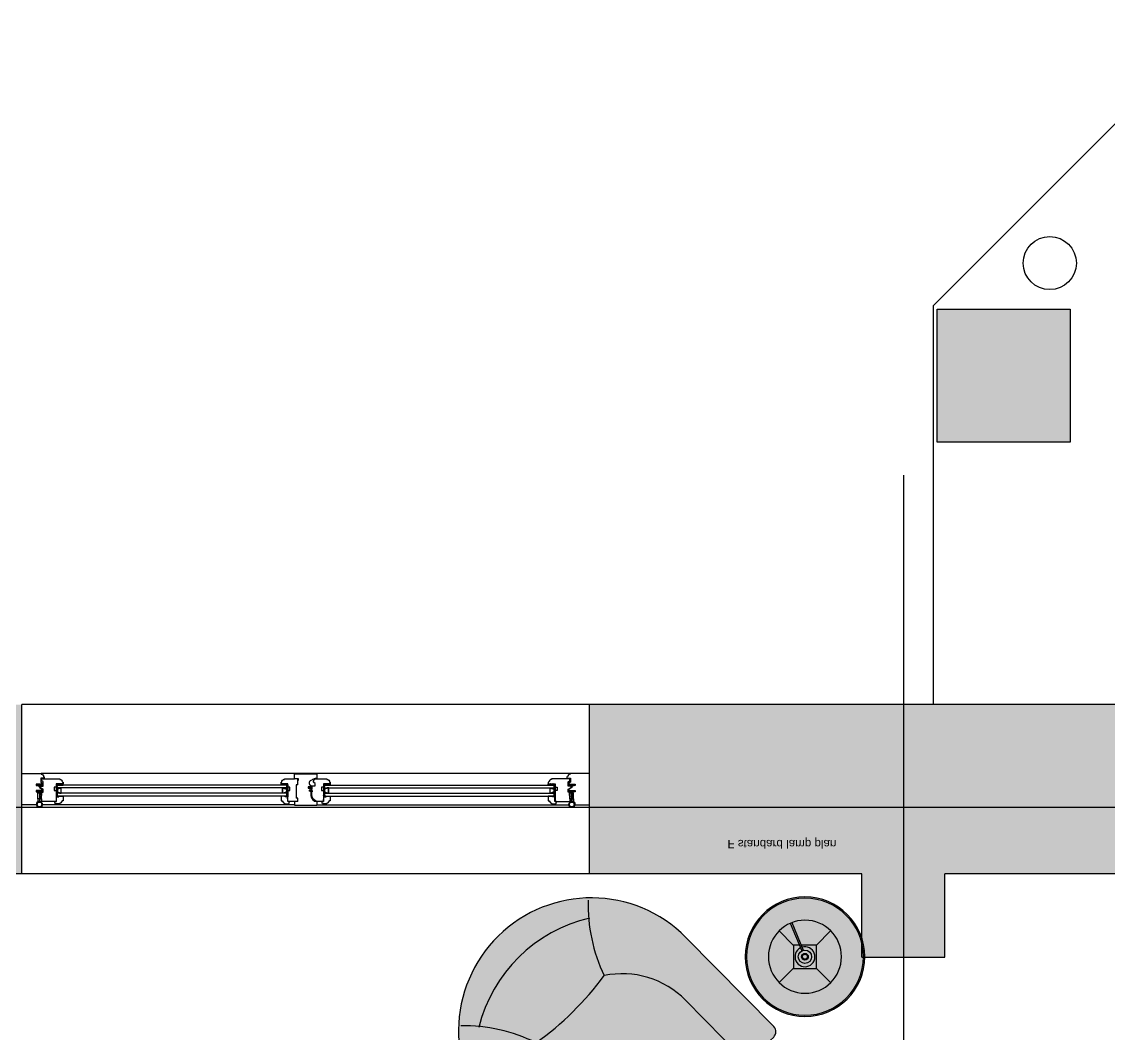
# Model space of a CAD drawing. Header units: millimetres. Extents: x 11159 to 50121, y 18346 to 37577.
# Drawn here: x 35340 to 38615, y 34274 to 37321 of the extents above; entities that cross this region are included whole.
import ezdxf

# ---------------------------------------------------------------- set-up
doc = ezdxf.new("R2010")
doc.units = ezdxf.units.MM
for name, color, linetype in [('axis', 40, 'Continuous'), ('df', 7, 'Continuous'), ('furnhatch', 254, 'Continuous'), ('furniture', 34, 'Continuous'), ('HATCH', 8, 'Continuous'), ('wall', 5, 'Continuous')]:
    doc.layers.add(name, color=color, linetype=linetype)
doc.styles.get("Standard").update_dxf_attribs({"font": 'arial.ttf'})

# ---------------------------------------------------------------- blocks, each defined once
blk = doc.blocks.new('Joint-K7335')
at = {"layer": 'df', "color": 7}
for points in [[(3.857613787343325, 10.74975521523811, -0.2065050504398902), (4.481634855305856, 11.84625830408061, -0.2775279876564625), (4.645920241624481, 11.72173532939985), (4.72865082526755, 11.5150762579774, 0.6262668152323098), (5.446576207514454, 11.4640241167931, 0.1314411963326112), (5.5, 11.66373624057348), (5.500000000000227, 18.0000002497884, 0.5091088478127406), (4.625156665503027, 18.42649766701868, -0.2944239164706152), (1.980461773999195, 18.27308057096889, 0.1734880960759432), (1.346153633578979, 18.5000002497884), (2.273736754432321e-13, 18.5000002497884), (0, 2.124673340303843, 0.4153335345393447), (1.220004402621498, 0.9000002497896276, 0.04811506714616728), (1.453183643585135, 0.922491521838765, 0.1133753069915374), (1.535019506478648, 0.9588508989570528), (3.960030944798064, 2.779075769993028, 0.2359658734761708), (4, 2.859052552040566), (4, 3.27211046577861, 0.2476591870842605), (3.956439401235912, 3.354661019914374, 0.2879370719060571), (3.584472818280346, 3.369172107178201), (1.799673530645578, 2.343195947541517, -0.5767224903972996), (1.5, 2.516589105678122), (1.5, 3.304491396683716, -0.2359658734761165), (1.5799381104041, 3.464444960778565), (3.960030944798064, 5.250953718667461, 0.2359658734761708), (4.000000000000227, 5.330930500714885), (4.000000000000227, 5.743988414453042, 0.2476591870842605), (3.956439401236139, 5.82653896858892, 0.2879370719060571), (3.584472818280574, 5.841050055852634), (1.799673530645805, 4.815073896215836, -0.5767224903972775), (1.5, 4.988467054352554), (1.5, 6.272741854565538, -0.3840936844649655), (2.5954137381691, 7.495433942569434, -0.02181284432319211), (2.70000063187058, 7.500001007017545), (6.524900831914465, 7.499998992982341), (6.517275738355465, 7.587154739745074, 0.3330431822003431), (5.717370932688709, 8.4805454205881, -0.2932451242456058), (5.328938193299336, 8.855743900548532, 0.00852753219958533), (5.219580449828754, 9.285303882386415, 0.2655173449449999), (5.042570407488029, 9.462313924727368, 0.02374837110368696), (4.836576220619236, 9.508130028709957, -0.3561488062391908), (3.857613787331729, 10.7497552153651, -0.3561488062391908)], [(3.158443229643353, 10.79148798021492, 0.3550050331181713), (4.647561187196061, 8.833444553925574, -0.5676237149673666), (4.672926785473919, 8.751416219957264, -0.2470803572822222), (4.410786994363207, 8.654628553447765), (2.162433567760672, 8.950316574952012, -0.3517038519017413), (1.222000000001799, 10.1219074878793), (1.222000000001799, 12.93650756686316, -0.414213562373095), (1.522000000001754, 13.23650756686311), (1.608799735973662, 13.23650756686311, 0.2770734156419701), (1.873552516710333, 13.39541906594218), (3.689025854455849, 16.80215747044463, -0.04111189588580732), (3.773917265054934, 17.00863002275355), (4.058099128208823, 17.67888778832912, -0.5066602499223443), (4.590922329613477, 17.68087004736185, -0.277099509237565), (4.600000000000136, 17.45886117784698), (4.600000000000136, 13.3083133950413, 0.2134217652833861), (4.700000000000045, 13.08470659729142, -0.886227434425651), (4.359143344130871, 12.59622359733112, 0.2505705389931), (3.158867164905814, 10.79802120322302)]]:
    blk.add_lwpolyline(points, format="xyb", dxfattribs=at)
blk.add_lwpolyline([(1.571628931055557, 17.82994244613508, 0.6327143575303208), (1.000000000000227, 17.55905387694247), (1.000000000000227, 14.23283937681845, 0.7809101337451142), (1.564752780736853, 14.09175087589733), (3.15992808831561, 17.08509970083333, -0.1173328942148939), (3.251844347622182, 17.1892203695204, 1.218085275463155), (2.967680312132643, 17.45974165164273, -0.2857760723374891), (2.729700922681332, 17.34499342584741, -0.1455877377072854)], format="xyb", close=True, dxfattribs=at)
blk = doc.blocks.new('armchaer')
h = blk.add_hatch(color=254)
edge = h.paths.add_edge_path()
edge.add_ellipse((-296.1263035950251, -268.9037169185576), major_axis=(-270.2235710185463, -294.922393723302), ratio=0.999999999988288, start_angle=89.99008652182249, end_angle=179.990086521822, ccw=False)
edge.add_line((-1.250669137647492, -539.1783121973567), (-255.7883912124962, -816.8846656661917))
edge.add_ellipse((-272.1703709045687, -801.8694103729104), major_axis=(-15.71348386204226, -15.71348386204226), ratio=0.9999999999882825, start_angle=2.4925167828245094, end_angle=92.49251678276562, ccw=False)
edge.add_ellipse((-120.2704686007346, -623.2300702738867), major_axis=(-181.5130642803174, -181.5130642803173), ratio=0.9999999999883796, start_angle=338.98577750442445, end_angle=364.44039008106915, ccw=False)
edge.add_ellipse((395.9691245281283, 459.8772005311039), major_axis=(-993.4064497580682, -993.4064497580682), ratio=0.9999999999883331, start_angle=2.492516782837015, end_angle=12.696847287550781, ccw=False)
edge.add_line((-553.2953151249094, -575.7915556125663), (-566.400898877022, -563.7793513793549))
edge.add_line((-566.400898877022, -563.7793513793513), (-579.5064826291782, -551.7671471461217))
edge.add_ellipse((369.7579570207745, 483.9016090002115), major_axis=(-993.4064497579917, -993.4064497579917), ratio=0.9999999999883399, start_angle=352.2881862781159, end_angle=362.4925167828335, ccw=False)
edge.add_ellipse((-664.3934771107452, -124.502441666722), major_axis=(-181.5130642803177, -181.5130642803177), ratio=0.9999999999883168, start_angle=0.5446434846014085, end_angle=25.99925606122912, ccw=False)
edge.add_ellipse((-829.1576804350916, -291.3507304017949), major_axis=(-15.71348386204155, -15.71348386204155), ratio=0.9999999999883177, start_angle=272.4925167827872, end_angle=362.49251678284435, ccw=False)
edge.add_line((-845.5396601271932, -276.335475108528), (-591.0019380523736, 1.370878360270581))
edge.add_ellipse((-296.1263035950105, -268.9037169185613), major_axis=(-270.2524260228694, -294.8959526379626), ratio=0.9999999999882909, start_angle=179.9956925528132, end_angle=269.9956925528138, ccw=False)
at = {"color": 34}
for p, q in [((-591.001938052359, 1.370878360259667), (-845.5396601271786, -276.335475108528)), ((-582.8015916605946, -187.012531552944), (-747.9693998884613, -367.2143081678732)), ((-579.5064826306916, -551.7671471447393), (-566.400898877022, -563.7793513793513)), ((-354.8018872786779, -727.5804352063096), (-189.6340790507966, -547.3786585913804)), ((-255.7883912124962, -816.8846656661844), (-1.250669137691148, -539.1783121973858)), ((-566.400898877022, -563.7793513793513), (-553.2953151233523, -575.7915556139815))]:
    blk.add_line(p, q, dxfattribs=at)
for centre, major_axis, ratio, start_param, end_param in [((-296.1263035950105, -268.9037169185613), (-270.2524260228694, -294.8959526379626), 0.9999999999882909, 3.141517474454028, 4.712313801248935), ((-793.1544278063666, 91.92787136632978), (-348.8249108645073, -348.8249108645073), 0.9999999999883212, 1.946756624129567, 2.42193245069571), ((-390.5478019447037, -371.9196855616683), (-304.6240642121495, -332.3737738375273), 0.9999999999882843, 2.594611066454934, 3.688507999574148), ((-296.1263035950251, -268.9037169185576), (-270.2235710185463, -294.922393723302), 0.999999999988288, 1.570623303960375, 3.141419630755262), ((-386.2178353556956, -367.195595072164), (-188.5618063444662, -188.5618063444662), 0.9999999999883372, 3.755140864209717, 4.755891604905364), ((385.8845747898158, 475.1854205124109), (-657.1867720202041, -657.186772020204), 0.9999999999883307, 6.171218689696627, 6.482157173705834), ((106.5299314967269, -732.6971490658434), (-348.8249108644964, -348.8249108644964), 0.9999999999883369, 3.94825810552629, 4.423433932094577), ((-829.1576804350916, -291.3507304017949), (-15.71348386204155, -15.71348386204155), 0.9999999999883177, 4.755891604905543, 6.326687931701437), ((-664.3934771107452, -124.502441666722), (-181.5130642803177, -181.5130642803177), 0.9999999999883168, 0.009505822055827536, 0.4537726213375407), ((-386.217835355681, -367.1955950721676), (-188.5618063444629, -188.5618063444628), 0.9999999999883349, 1.614298951315604, 2.615049692012646), ((369.7579570207745, 483.9016090002115), (-993.4064497579917, -993.4064497579917), 0.9999999999883401, 6.148588766432231, 6.326687931701247), ((395.9691245281283, 459.8772005311039), (-993.4064497580681, -993.4064497580681), 0.9999999999883332, 0.04350262452172179, 0.2216017897906733), ((-120.2704686007346, -623.2300702738867), (-181.5130642803174, -181.5130642803173), 0.9999999999883794, 5.916417934885134, 6.36068473416714), ((-272.1703709045687, -801.8694103729104), (-15.71348386204226, -15.71348386204226), 0.9999999999882825, 0.04350262452150284, 1.614298951315372)]:
    blk.add_ellipse(centre, major_axis=major_axis, ratio=ratio, start_param=start_param, end_param=end_param, dxfattribs=at)
blk = doc.blocks.new('F standard lamp plan')
at = {"layer": 'furnhatch', "linetype": 'ByBlock'}
h = blk.add_hatch(color=256, dxfattribs=at)
edge = h.paths.add_edge_path()
edge.add_arc((-3.865352482534945e-12, 0), 18, 0, 360)
at = {"color": 0, "linetype": 'ByBlock', "lineweight": -2}
for p, q in [((-7.816168222333772, 7.776917297385353), (-3.539250924990029, 3.499999999992838)), ((3.460749074875594, 3.500000000000909), (7.59907607120681, 7.638326996432625)), ((-3.499999999945203, -3.500000000000682), (-3.499999999952934, 3.499999999992951)), ((-3.499999999952934, 3.499999999992951), (3.499999999945203, 3.500000000000909)), ((3.499999999945203, 3.500000000000909), (3.499999999952934, -3.499999999992724)), ((-4.448177953097911, -10.06050261654991), (-0.9880781614936041, -1.73887939395388)), ((-3.953691141196941, -10.26490751833899), (-0.5256193474065185, -1.929695390876645)), ((-3.539250924982298, -3.500000000026716), (-7.797775296496866, -7.758524371644626)), ((-1.720345518349859, -3.499999999998749), (-3.499999999945203, -3.500000000000682)), ((3.499999999952934, -3.499999999992724), (-1.179149418211637, -3.499999999998067)), ((3.460749074915839, -3.499999999992724), (7.737666372261174, -7.776917297386944))]:
    blk.add_line(p, q, dxfattribs=at)
for radius in [18, 17.59999999999991, 11]:
    blk.add_circle((-3.865352482534945e-12, 0), radius, dxfattribs=at)
at = {"color": 0, "linetype": 'ByBlock', "lineweight": -2, "extrusion": (0, 0, -1)}
for major_axis, ratio, start_param, end_param in [((-2.121320343543855, 2.121320343543855), 0.9999999999998038, 4.403119985289798, 10.51764655626225), ((1.414213562362186, 1.414213562362186), 0.9999999999999667, 0.7853981633963278, 7.068583470575915), ((-0.7071067811811766, 0.7071067811811766), 0.9999999999997298, 2.356194490191073, 8.639379797370658), ((-0.53033008588585, 0.53033008588585), 0.9999999999998525, 2.35619449019121, 8.639379797370797)]:
    blk.add_ellipse((0, 0), major_axis=major_axis, ratio=ratio, start_param=start_param, end_param=end_param, dxfattribs=at)
at = {"layer": 'Defpoints', "color": 5}
blk.add_text('F standard lamp plan', height=2.5, dxfattribs=at).set_placement((-23.33333333333334, -35.15161252395603))

msp = doc.modelspace()

# ---------------------------------------------------------------- hatches: boundary and pattern name
at = {"ltscale": 10}
h = msp.add_hatch(dxfattribs=at)
h.set_pattern_fill('ANSI35', color=4, scale=0.2, style=0)
h.set_pattern_definition([(135, (36082.31093229201, 32358.06032282859), (0.8980256121069152, 0.8980256121069154), []), (135, (36081.41290629205, 32358.06032282859), (0.8980256121069152, 0.8980256121069154), [1.5875, -0.3175, 0, -0.3175])])
h.paths.add_polyline_path([(36172.90031078282, 35043.02710312651), (36170.90031078282, 35043.02710312651), (36170.90031078282, 35039.02710312651), (36172.90031078282, 35039.02710312651)])
h = msp.add_hatch(dxfattribs=at)
h.set_pattern_fill('BRASS', color=4, scale=0.3, angle=-45.00000000000003, style=0)
h.set_pattern_definition([(315.0000000000001, (32781.36506830393, 34222.4435091035), (1.347038418160372, 1.347038418160373), []), (315.0000000000001, (32782.03858751296, 34223.11702831258), (1.347038418160372, 1.347038418160373), [0.9524999999999998, -0.4762499999999999])])
h.paths.add_polyline_path([(35448.40031078276, 35028.02710312669), (35448.40031078276, 35024.02710312669), (35460.40031078276, 35024.02710312669), (35460.40031078276, 35028.02710312669)])
h = msp.add_hatch(dxfattribs=at)
h.set_pattern_fill('ANGLE', color=4, scale=0.15, angle=-45.00000000000003, style=0)
h.set_pattern_definition([(315.0000000000001, (32781.36506830393, 34222.4435091035), (0.7408711299882047, 0.7408711299882054), [0.7619999999999999, -0.2857499999999999]), (45.00000000000006, (32781.36506830393, 34222.4435091035), (-0.7408711299882055, 0.7408711299882046), [0.7619999999999999, -0.2857499999999999])])
h.paths.add_polyline_path([(35460.40031078276, 35028.02710312669), (35460.40031078276, 35024.02710312669), (35464.40031078276, 35024.02710312669), (35464.40031078276, 35028.02710312669)])
h = msp.add_hatch(dxfattribs=at)
h.set_pattern_fill('ANGLE', color=4, scale=0.15, angle=-45.00000000000003, style=0)
h.set_pattern_definition([(224.9999999999999, (38803.9355532617, 34222.44350910326), (-0.7408711299882054, 0.7408711299882047), [0.7619999999999999, -0.2857499999999999]), (135, (38803.9355532617, 34222.44350910326), (0.7408711299882048, 0.7408711299882053), [0.7619999999999999, -0.2857499999999999])])
h.paths.add_polyline_path([(36124.90031078282, 35028.02710312646), (36124.90031078282, 35024.02710312646), (36120.90031078282, 35024.02710312646), (36120.90031078282, 35028.02710312646)])
h = msp.add_hatch(dxfattribs=at)
h.set_pattern_fill('BRASS', color=4, scale=0.3, angle=-45.00000000000003, style=0)
h.set_pattern_definition([(224.9999999999999, (38803.9355532617, 34222.44350910326), (-1.347038418160373, 1.347038418160372), []), (224.9999999999999, (38803.26203405262, 34223.11702831235), (-1.347038418160373, 1.347038418160372), [0.9524999999999998, -0.4762499999999999])])
h.paths.add_polyline_path([(36136.90031078282, 35028.02710312646), (36136.90031078282, 35024.02710312646), (36124.90031078282, 35024.02710312646), (36124.90031078282, 35028.02710312646)])
h = msp.add_hatch(dxfattribs=at)
h.set_pattern_fill('BRASS', color=4, scale=0.3, angle=-45.00000000000003, style=0)
h.set_pattern_definition([(315.0000000000001, (33585.86506830393, 34222.44350910326), (1.347038418160373, 1.347038418160372), []), (315.0000000000001, (33586.53858751302, 34223.11702831235), (1.347038418160373, 1.347038418160372), [0.9524999999999998, -0.4762499999999999])])
h.paths.add_polyline_path([(36252.90031078282, 35028.02710312646), (36252.90031078282, 35024.02710312646), (36264.90031078282, 35024.02710312646), (36264.90031078282, 35028.02710312646)])
h = msp.add_hatch(dxfattribs=at)
h.set_pattern_fill('ANGLE', color=4, scale=0.15, angle=-45.00000000000003, style=0)
h.set_pattern_definition([(315.0000000000001, (33585.86506830393, 34222.44350910326), (0.7408711299882054, 0.7408711299882047), [0.7619999999999999, -0.2857499999999999]), (45.00000000000001, (33585.86506830393, 34222.44350910326), (-0.7408711299882048, 0.7408711299882053), [0.7619999999999999, -0.2857499999999999])])
h.paths.add_polyline_path([(36264.90031078282, 35028.02710312646), (36264.90031078282, 35024.02710312646), (36268.90031078282, 35024.02710312646), (36268.90031078282, 35028.02710312646)])
h = msp.add_hatch()
h.set_pattern_fill('ANGLE', color=256, scale=0.15, angle=-45.00000000000003, style=0)
h.set_pattern_definition([(225, (39608.4355532617, 34222.4435091035), (-0.7408711299882047, 0.7408711299882054), [0.7619999999999999, -0.2857499999999999]), (134.9999999999999, (39608.4355532617, 34222.4435091035), (0.7408711299882055, 0.7408711299882046), [0.7619999999999999, -0.2857499999999999])])
h.paths.add_polyline_path([(36929.40031078282, 35028.02710312669), (36929.40031078282, 35024.02710312669), (36925.40031078282, 35024.02710312669), (36925.40031078282, 35028.02710312669)])
h = msp.add_hatch()
h.set_pattern_fill('BRASS', color=256, scale=0.3, angle=-45.00000000000003, style=0)
h.set_pattern_definition([(225, (39608.4355532617, 34222.4435091035), (-1.347038418160372, 1.347038418160373), []), (225, (39607.76203405262, 34223.11702831258), (-1.347038418160372, 1.347038418160373), [0.9524999999999998, -0.4762499999999999])])
h.paths.add_polyline_path([(36941.40031078282, 35028.02710312669), (36941.40031078282, 35024.02710312669), (36929.40031078282, 35024.02710312669), (36929.40031078282, 35028.02710312669)])
h = msp.add_hatch(dxfattribs=at)
h.set_pattern_fill('ANGLE', color=4, scale=0.15, angle=-45.00000000000003, style=0)
h.set_pattern_definition([(315.0000000000001, (32781.36506830393, 34209.44350910356), (0.7408711299882047, 0.7408711299882054), [0.7619999999999999, -0.2857499999999999]), (45.00000000000006, (32781.36506830393, 34209.44350910356), (-0.7408711299882055, 0.7408711299882046), [0.7619999999999999, -0.2857499999999999])])
edge = h.paths.add_edge_path()
edge.add_line((35443.90031078276, 34991.02710312675), (35446.90031078276, 34991.02710312675))
edge.add_line((35446.90031078276, 34991.02710312675), (35446.90031078276, 34993.02710312675))
edge.add_arc((35445.40031078276, 34992.63098158462), 1.551422661990023, 14.79301760831711, 165.2069823916829)
edge.add_line((35443.90031078276, 34993.02710312675), (35443.90031078276, 34991.02710312675))
h = msp.add_hatch(dxfattribs=at)
h.set_pattern_fill('ANGLE', color=4, scale=0.15, angle=-45.00000000000003, style=0)
h.set_pattern_definition([(315.0000000000001, (32775.86506830393, 34209.44350910356), (0.7408711299882047, 0.7408711299882054), [0.7619999999999999, -0.2857499999999999]), (45.00000000000006, (32775.86506830393, 34209.44350910356), (-0.7408711299882055, 0.7408711299882046), [0.7619999999999999, -0.2857499999999999])])
edge = h.paths.add_edge_path()
edge.add_line((35444.41111034066, 34989.02710312675), (35450.40031078276, 34989.02710312675))
edge.add_arc((35449.65031078276, 34990.02710312675), 1.25, 306.869897645844, 413.130102354156)
edge.add_line((35450.40031078276, 34991.02710312675), (35444.41111034066, 34991.02710312675))
edge.add_arc((35445.13456810426, 34990.02710312675), 1.234257321513281, 125.8841497801742, 234.1158502198257)
h = msp.add_hatch(dxfattribs=at)
h.set_pattern_fill('ANGLE', color=4, scale=0.15, angle=-45.00000000000003, style=0)
h.set_pattern_definition([(224.9999999999999, (38809.4355532617, 34209.44350910332), (-0.7408711299882054, 0.7408711299882047), [0.7619999999999999, -0.2857499999999999]), (135, (38809.4355532617, 34209.44350910332), (0.7408711299882048, 0.7408711299882053), [0.7619999999999999, -0.2857499999999999])])
edge = h.paths.add_edge_path()
edge.add_line((36140.88951122492, 34989.02710312651), (36134.90031078282, 34989.02710312651))
edge.add_arc((36135.65031078282, 34990.02710312651), 1.25, 126.86989764584399, 233.130102354156, ccw=False)
edge.add_line((36134.90031078282, 34991.02710312651), (36140.88951122492, 34991.02710312651))
edge.add_arc((36140.16605346132, 34990.02710312651), 1.234257321513281, -54.11585021982569, 54.1158502198258, ccw=False)
h = msp.add_hatch(dxfattribs=at)
h.set_pattern_fill('ANGLE', color=4, scale=0.15, angle=-45.00000000000003, style=0)
h.set_pattern_definition([(224.9999999999999, (38803.9355532617, 34209.44350910332), (-0.7408711299882054, 0.7408711299882047), [0.7619999999999999, -0.2857499999999999]), (135, (38803.9355532617, 34209.44350910332), (0.7408711299882048, 0.7408711299882053), [0.7619999999999999, -0.2857499999999999])])
edge = h.paths.add_edge_path()
edge.add_line((36141.40031078282, 34991.02710312651), (36138.40031078282, 34991.02710312651))
edge.add_line((36138.40031078282, 34991.02710312651), (36138.40031078282, 34993.02710312651))
edge.add_arc((36139.90031078282, 34992.63098158439), 1.551422661990023, 14.793017608317086, 165.2069823916829, ccw=False)
edge.add_line((36141.40031078282, 34993.02710312651), (36141.40031078282, 34991.02710312651))
h = msp.add_hatch(dxfattribs=at)
h.set_pattern_fill('ANGLE', color=4, scale=0.15, angle=-45.00000000000003, style=0)
h.set_pattern_definition([(315.0000000000001, (33585.86506830393, 34209.44350910332), (0.7408711299882054, 0.7408711299882047), [0.7619999999999999, -0.2857499999999999]), (45.00000000000001, (33585.86506830393, 34209.44350910332), (-0.7408711299882048, 0.7408711299882053), [0.7619999999999999, -0.2857499999999999])])
edge = h.paths.add_edge_path()
edge.add_line((36248.40031078282, 34991.02710312651), (36251.40031078282, 34991.02710312651))
edge.add_line((36251.40031078282, 34991.02710312651), (36251.40031078282, 34993.02710312651))
edge.add_arc((36249.90031078282, 34992.63098158439), 1.551422661990023, 14.79301760831711, 165.2069823916829)
edge.add_line((36248.40031078282, 34993.02710312651), (36248.40031078282, 34991.02710312651))
h = msp.add_hatch(dxfattribs=at)
h.set_pattern_fill('ANGLE', color=4, scale=0.15, angle=-45.00000000000003, style=0)
h.set_pattern_definition([(315.0000000000001, (33580.36506830393, 34209.44350910332), (0.7408711299882054, 0.7408711299882047), [0.7619999999999999, -0.2857499999999999]), (45.00000000000001, (33580.36506830393, 34209.44350910332), (-0.7408711299882048, 0.7408711299882053), [0.7619999999999999, -0.2857499999999999])])
edge = h.paths.add_edge_path()
edge.add_line((36248.91111034072, 34989.02710312651), (36254.90031078276, 34989.02710312651))
edge.add_arc((36254.15031078276, 34990.02710312651), 1.25, 306.869897645844, 413.130102354156)
edge.add_line((36254.90031078276, 34991.02710312651), (36248.91111034072, 34991.02710312651))
edge.add_arc((36249.63456810432, 34990.02710312651), 1.234257321513281, 125.8841497801742, 234.1158502198257)
h = msp.add_hatch()
h.set_pattern_fill('ANGLE', color=256, scale=0.15, angle=-45.00000000000003, style=0)
h.set_pattern_definition([(225, (39613.9355532617, 34209.44350910356), (-0.7408711299882047, 0.7408711299882054), [0.7619999999999999, -0.2857499999999999]), (134.9999999999999, (39613.9355532617, 34209.44350910356), (0.7408711299882055, 0.7408711299882046), [0.7619999999999999, -0.2857499999999999])])
edge = h.paths.add_edge_path()
edge.add_line((36945.38951122492, 34989.02710312675), (36939.40031078282, 34989.02710312675))
edge.add_arc((36940.15031078282, 34990.02710312675), 1.25, 126.86989764584399, 233.130102354156, ccw=False)
edge.add_line((36939.40031078282, 34991.02710312675), (36945.38951122492, 34991.02710312675))
edge.add_arc((36944.66605346132, 34990.02710312675), 1.234257321513281, -54.11585021982569, 54.1158502198258, ccw=False)
h = msp.add_hatch()
h.set_pattern_fill('ANGLE', color=256, scale=0.15, angle=-45.00000000000003, style=0)
h.set_pattern_definition([(225, (39608.4355532617, 34209.44350910356), (-0.7408711299882047, 0.7408711299882054), [0.7619999999999999, -0.2857499999999999]), (134.9999999999999, (39608.4355532617, 34209.44350910356), (0.7408711299882055, 0.7408711299882046), [0.7619999999999999, -0.2857499999999999])])
edge = h.paths.add_edge_path()
edge.add_line((36945.90031078282, 34991.02710312675), (36942.90031078282, 34991.02710312675))
edge.add_line((36942.90031078282, 34991.02710312675), (36942.90031078282, 34993.02710312675))
edge.add_arc((36944.40031078282, 34992.63098158462), 1.551422661990023, 14.793017608317086, 165.2069823916829, ccw=False)
edge.add_line((36945.90031078282, 34993.02710312675), (36945.90031078282, 34991.02710312675))
at = {"layer": 'HATCH', "true_color": 0x2b2b2b}
h = msp.add_hatch(color=250, dxfattribs=at)
h.dxf.hatch_style = 1
h.paths.add_polyline_path([(38584.9003107828, 23756.37710312664), (38119.9003107828, 23756.37710312664), (38119.9003107828, 24551.33275666475), (37869.9003107828, 24551.33275666475), (37869.9003107828, 24356.37710312664), (36639.9003107828, 24356.37710312664), (36639.9003107828, 23846.37710312664), (37684.9003107828, 23846.37710312664), (37684.9003107828, 23246.37710312664), (38584.9003107828, 23246.37710312664)])
h.paths.add_polyline_path([(35129.9003107828, 24356.37710312664), (34594.9003107828, 24356.37710312664), (34594.9003107828, 28296.37710312664), (36414.90030955445, 28296.37710312664), (36414.90030955445, 28896.37710312664), (37869.90031078279, 28896.37710312665), (37869.9003107828, 25361.33275666475), (38119.9003107828, 25361.33275666475), (38119.9003107828, 30696.37710312664), (40509.9003107828, 30696.37710312665), (40509.90031078282, 30816.37710312665), (38119.9003107828, 30816.37710312664), (38119.9003107828, 31066.37710312664), (37869.9003107828, 31066.37710312664), (37869.9003107828, 30816.37710312663), (37219.90031078282, 30816.37710312663), (37219.90031078282, 30696.37710312663), (37869.9003107828, 30696.37710312663), (37869.90031078279, 29016.37710312665), (36414.90030955445, 29016.37710312664), (36414.90030955445, 29366.37714497871), (36294.90030955446, 29366.37714497871), (36294.90030955445, 28416.37710312666), (34594.90031078283, 28416.37710312664), (34594.90031078282, 28801.37710312664), (34084.9003107828, 28801.37710312664), (34084.9003107828, 23846.37710312664), (35129.9003107828, 23846.37710312664)])
h.paths.add_polyline_path([(42949.9003107828, 24356.37710312664), (41719.90031078277, 24356.37710312664), (41719.90031078279, 27856.37710312666), (41794.9003107828, 27856.37710312666), (41794.9003107828, 27976.37710312666), (41719.90031078277, 27976.37710312666), (41719.90031078277, 28581.37710312666), (41469.90031078279, 28581.37710312666), (41469.9003107828, 23756.37710312664), (41004.9003107828, 23756.37710312664), (41004.9003107828, 23246.37710312664), (41904.9003107828, 23246.37710312664), (41904.9003107828, 23846.37710312664), (42949.9003107828, 23846.37710312664)])
h.paths.add_polyline_path([(45504.9003107828, 35266.37710312664), (44249.9003107828, 35266.37710312664), (44249.9003107828, 34756.37710312664), (44994.9003107828, 34756.37710312664), (44994.9003107828, 30816.37710312666), (42504.9003107828, 30816.37710312666), (42504.9003107828, 30696.37710312666), (42599.9003107828, 30696.37710312666), (42599.9003107828, 30106.37710312664), (42719.90031078234, 30106.37710312664), (42719.9003107828, 30696.37710312665), (44194.9003107828, 30696.37710312665), (44194.90031078282, 30296.37710312665), (44994.9003107828, 30296.37710312665), (44994.9003107828, 28576.37710312666), (42719.90031115492, 28576.37710312666), (42719.9003107828, 29396.37710312664), (42599.9003107828, 29396.37710312664), (42599.9003107828, 27976.37710312666), (42504.9003107828, 27976.37710312666), (42504.9003107828, 27856.37710312666), (42719.9003107828, 27856.37710312666), (42719.9003107828, 28456.37710312666), (44994.9003107828, 28456.37710312666), (44994.9003107828, 24356.37710312664), (44459.9003107828, 24356.37710312664), (44459.9003107828, 23846.37710312664), (45504.90031078279, 23846.37710312664)])
h.paths.add_polyline_path([(44994.9003107828, 30416.37710312665), (44314.90031078282, 30416.37710312666), (44314.9003107828, 30696.37710312665), (44994.9003107828, 30696.37710312665)], flags=16)
h.paths.add_polyline_path([(41719.9003107828, 34756.37710312664), (42539.9003107828, 34756.37710312664), (42539.9003107828, 35266.37710312664), (40649.9003107828, 35266.37710312664), (40649.9003107828, 34756.37710312664), (41469.9003107828, 34756.37710312664), (41469.90031078282, 30816.37710312665), (41319.90031078282, 30816.37710312665), (41319.9003107828, 30696.37710312665), (41469.90031078282, 30696.37710312665), (41469.90031078279, 30091.37710312666), (41719.90031078289, 30091.37710312666), (41719.9003107828, 30696.37710312666), (41794.9003107828, 30696.37710312666), (41794.9003107828, 30816.37710312666), (41719.90031078279, 30816.37710312666), (41719.90031078279, 30856.37710312666)])
h.paths.add_polyline_path([(36509.90031078282, 30816.37710312663), (34594.9003107828, 30816.37710312663), (34594.9003107828, 34756.37710312664), (35339.90031078282, 34756.37710312663), (35339.90031078282, 35266.37710312664), (34084.9003107828, 35266.37710312664), (34084.9003107828, 30311.37710312664), (34594.9003107828, 30311.37710312664), (34594.9003107828, 30696.37710312663), (36294.90030955448, 30696.37710312663), (36294.90030955448, 30076.37714497871), (36414.90030955446, 30076.37714497871), (36414.90030955448, 30696.37710312663), (36509.90031078282, 30696.37710312663)])
h.paths.add_polyline_path([(38939.9003107828, 35266.37710312664), (37049.90031078282, 35266.37710312664), (37049.90031078282, 34756.37710312664), (37869.90031078282, 34756.37710312664), (37869.90031078282, 34506.37710312664), (38119.90031078277, 34506.37710312664), (38119.90031078277, 34756.37710312664), (38939.9003107828, 34756.37710312664)])
h.paths.add_polyline_path([(38497.03234513875, 36456.37710312664), (38097.03234513875, 36456.37710312664), (38097.03234513875, 36056.37710312664), (38497.03234513875, 36056.37710312664)])
h.paths.add_polyline_path([(41492.76827642685, 36456.37710312664), (41092.76827642685, 36456.37710312664), (41092.76827642685, 36056.37710312664), (41492.76827642685, 36056.37710312664)])

# ---------------------------------------------------------------- linework, layer by layer
at = {"color": 8, "ltscale": 10}
for p, q in [((36991.90031078282, 35058.72710312676), (35397.90031078282, 35058.72710312676)), ((36160.90031078282, 34964.72710312653), (35402.13300796067, 34964.72710312676)), ((36228.90031078282, 34964.72710312653), (36987.66761360496, 34964.72710312676))]:
    msp.add_line(p, q, dxfattribs=at)
for p, q in [((36160.90031078282, 35058.02710312651), (36228.90031078282, 35058.02710312651)), ((36160.90031078282, 35043.02710312651), (36160.90031078282, 35058.02710312651)), ((36170.90031078282, 35043.02710312651), (36160.90031078282, 35043.02710312651)), ((36170.90031078282, 35025.02710312651), (36170.90031078282, 35043.02710312651)), ((36228.90031078282, 35043.52710312651), (36223.90031078282, 35043.52710312651)), ((36228.90031078282, 35058.02710312651), (36228.90031078282, 35043.52710312651)), ((36138.40031078282, 34991.02710312651), (36138.40031078282, 35024.02710312651)), ((36170.90031078282, 35025.02710312651), (36165.90031078282, 35025.02710312651)), ((36165.90031078282, 35025.02710312651), (36165.90031078282, 34985.02710312651)), ((36942.90031078282, 34991.02710312675), (36942.90031078282, 35024.02710312675)), ((35390.90031078282, 35000.72710312676), (35392.90031078282, 35000.72710312676)), ((36170.90031078282, 34985.02710312651), (36165.90031078282, 34985.02710312651)), ((36170.90031078282, 34975.02710312651), (36170.90031078282, 34985.02710312651)), ((36210.90031078282, 35005.52710312651), (36210.90031078282, 34992.52710312651)), ((36216.90031078282, 35004.51784910221), (36213.90031078282, 35004.51784910221)), ((36216.90031078282, 34984.51784910221), (36216.03864012838, 34984.51784910221)), ((36998.90031078282, 35000.72710312676), (36996.90031078282, 35000.72710312676)), ((35383.90031078282, 34964.72710312676), (35384.66761360496, 34964.72710312676)), ((36160.90031078282, 34975.02710312651), (36160.90031078282, 34964.02710312651)), ((36170.90031078282, 34975.02710312651), (36160.90031078282, 34975.02710312651)), ((36160.90031078282, 34964.02710312651), (36228.90031078282, 34964.02710312651)), ((36228.90031078282, 34974.52710312651), (36228.90031078282, 34964.02710312651)), ((37005.90031078282, 34964.72710312676), (37005.13300796067, 34964.72710312676))]:
    msp.add_line(p, q)
at = {"color": 4, "ltscale": 10}
for p, q in [((35443.90031078276, 35025.02710312675), (35446.90031078276, 34994.02710312675)), ((35446.90031078276, 35025.02710312675), (35443.90031078276, 34994.02710312675)), ((36138.40031078282, 35024.02710312651), (35446.90031078276, 35024.02710312675)), ((35446.90031078276, 34991.02710312675), (35446.90031078276, 35024.02710312675)), ((36138.40031078282, 35015.52710312651), (35446.90031078276, 35015.52710312675)), ((36138.40031078282, 35025.02710312651), (36141.40031078282, 34994.02710312651)), ((36141.40031078282, 35025.02710312651), (36138.40031078282, 34994.02710312651)), ((36202.90031078282, 35018.3271031265), (36202.90031078282, 35014.3271031265)), ((36209.90031078282, 35018.3271031265), (36202.90031078282, 35018.3271031265)), ((36202.90031078282, 35014.3271031265), (36209.90031078282, 35014.3271031265)), ((36210.90031078282, 35022.3271031265), (36209.90031078282, 35022.3271031265)), ((36209.90031078282, 35022.3271031265), (36209.90031078282, 35018.3271031265)), ((36209.90031078282, 35014.3271031265), (36209.90031078282, 35012.3271031265)), ((36209.90031078282, 35012.3271031265), (36210.90031078282, 35012.3271031265)), ((36210.90031078282, 35022.7277610497), (36210.90031078282, 35022.3271031265)), ((36210.90031078282, 35012.3271031265), (36210.90031078282, 35008.52710312651)), ((36251.40031078282, 35025.02710312651), (36248.40031078282, 34994.02710312651)), ((36248.40031078282, 35025.02710312651), (36251.40031078282, 34994.02710312651)), ((36251.40031078282, 35024.02710312651), (36942.90031078282, 35024.02710312675)), ((36251.40031078282, 34991.02710312651), (36251.40031078282, 35024.02710312651)), ((36251.40031078282, 35015.52710312651), (36942.90031078282, 35015.52710312675)), ((35387.90031078282, 34982.72710312676), (35387.90031078282, 34973.51041790028)), ((35399.72807445777, 34982.43666347029), (35399.27570191938, 34973.23108659266)), ((36138.40031078282, 34999.52710312651), (35446.90031078276, 34999.52710312675)), ((36138.40031078282, 34991.02710312651), (35446.90031078276, 34991.02710312675)), ((36205.90031078282, 35008.52710312651), (36205.90031078282, 35005.52710312651)), ((36210.90031078282, 35008.52710312651), (36205.90031078282, 35008.52710312651)), ((36210.90031078282, 35005.52710312651), (36205.90031078282, 35005.52710312651)), ((36251.40031078282, 34999.52710312651), (36942.90031078282, 34999.52710312675)), ((36251.40031078282, 34991.02710312651), (36942.90031078282, 34991.02710312675)), ((36990.0725471078, 34982.43666347029), (36990.5249196462, 34973.23108659266)), ((37001.90031078282, 34982.72710312676), (37001.90031078282, 34973.51041790028))]:
    msp.add_line(p, q, dxfattribs=at)
at = {"color": 3}
for p, q in [((36945.90031078282, 35025.02710312675), (36942.90031078282, 34994.02710312675)), ((36942.90031078282, 35025.02710312675), (36945.90031078282, 34994.02710312675))]:
    msp.add_line(p, q, dxfattribs=at)
for points in [[(35392.90031078282, 35000.72710312676), (35392.90031078282, 34975.02710312675, 0.414213562373095), (35383.90031078282, 34966.02710312675), (35383.90031078282, 34964.72710312676), (35339.90031078282, 34964.72710312676), (35339.90031078282, 35058.72710312676), (35397.90031078282, 35058.72710312676), (35397.90031078282, 35056.72710312676, -0.414213562373095), (35405.90031078282, 35048.72710312676), (35407.90031078282, 35048.72710312676), (35407.90031078282, 35044.52710312675), (35396.90031078282, 35044.52710312675), (35396.90031078282, 35032.52710312675), (35401.90031078282, 35029.52710312675), (35401.90031078282, 35027.02710312675), (35401.40031078282, 35026.52710312675), (35383.40031078282, 35026.52710312675), (35383.40031078282, 35022.52710312675), (35390.90031078282, 35022.52710312675), (35390.90031078282, 35019.22710312676), (35392.90031078282, 35019.22710312676), (35392.90031078282, 35016.42710312677), (35401.90031078282, 35011.02710312675), (35401.90031078282, 35008.52710312675), (35401.40031078282, 35008.02710312675), (35383.40031078282, 35008.02710312675), (35383.40031078282, 35004.02710312675), (35390.90031078282, 35004.02710312675), (35390.90031078282, 35000.72710312676)], [(36160.90031078282, 34975.02710312651), (36141.40031078282, 34975.02710312651), (36141.40031078282, 35008.02710312651), (36147.40031078282, 35008.02710312651), (36147.40031078282, 35018.02710312651), (36141.40031078282, 35018.02710312651), (36141.40031078282, 35028.02710312651), (36120.90031078282, 35028.02710312651), (36120.90031078282, 35033.02710312651), (36122.90031078282, 35033.02710312651, -0.414213562373095), (36130.90031078282, 35041.02710312651), (36130.90031078282, 35043.02710312651), (36160.90031078282, 35043.02710312651)], [(36996.90031078282, 35000.72710312676), (36996.90031078282, 34975.02710312675, -0.414213562373095), (37005.90031078282, 34966.02710312675), (37005.90031078282, 34964.72710312676), (37049.90031078282, 34964.72710312676), (37049.90031078282, 35058.72710312676), (36991.90031078282, 35058.72710312676), (36991.90031078282, 35056.72710312676, 0.414213562373095), (36983.90031078282, 35048.72710312676), (36981.90031078282, 35048.72710312676), (36981.90031078282, 35044.52710312675), (36992.90031078282, 35044.52710312675), (36992.90031078282, 35032.52710312675), (36987.90031078282, 35029.52710312675), (36987.90031078282, 35027.02710312675), (36988.40031078282, 35026.52710312675), (37006.40031078282, 35026.52710312675), (37006.40031078282, 35022.52710312675), (36998.90031078282, 35022.52710312675), (36998.90031078282, 35019.22710312676), (36996.90031078282, 35019.22710312676), (36996.90031078282, 35016.42710312677), (36987.90031078282, 35011.02710312675), (36987.90031078282, 35008.52710312675), (36988.40031078282, 35008.02710312675), (37006.40031078282, 35008.02710312675), (37006.40031078282, 35004.02710312675), (36998.90031078282, 35004.02710312675), (36998.90031078282, 35000.72710312676)]]:
    msp.add_lwpolyline(points, format="xyb")
for points in [[(35395.90031078282, 35021.02710312675), (35404.40031078282, 35021.02710312675), (35404.40031078282, 35034.02511696739), (35400.39687460328, 35036.34710995154, -0.2674173791457278), (35399.40031078282, 35038.07717233006), (35399.40031078282, 35042.52710312675), (35399.90031078282, 35043.02710312675), (35454.40031078276, 35043.02710312675), (35454.40031078276, 35041.02710312675, -0.414213562373095), (35462.40031078276, 35033.02710312675), (35464.40031078276, 35033.02710312675), (35464.40031078276, 35028.02710312675), (35443.90031078276, 35028.02710312675), (35443.90031078276, 35018.02710312675), (35437.90031078276, 35018.02710312675), (35437.90031078276, 35008.02710312675), (35443.90031078276, 35008.02710312675), (35443.90031078276, 34975.02710312675), (35394.8872943624, 34975.02710312675), (35394.40031078282, 34975.5269336708), (35395.10344019571, 35002.02727258264), (35395.61645661613, 35002.52710312675), (35404.40031078282, 35002.52710312675), (35404.40031078282, 35011.52712533064), (35395.40031078282, 35017.02711642958), (35395.40031078282, 35020.52710312675)], [(36242.40031078282, 35008.02710312651), (36248.40031078282, 35008.02710312651), (36248.40031078282, 34975.02710312651), (36231.90031078282, 34975.02710312651, -0.414213562373095), (36213.90031078282, 34993.02710312651), (36213.90031078282, 35012.52710312651), (36214.90031078282, 35012.52710312651), (36214.90031078282, 35020.52710312651), (36223.40031078282, 35021.52710312651), (36223.40031078282, 35029.22710312653), (36219.37131927196, 35031.64449803304, -0.2634471391022529), (36218.40031078282, 35033.35948388447), (36218.40031078282, 35034.52710312651, -0.414213562373095), (36226.90031078282, 35043.02710312651), (36258.90031078282, 35043.02710312651), (36258.90031078282, 35041.02710312651, -0.414213562373095), (36266.90031078282, 35033.02710312651), (36268.90031078282, 35033.02710312651), (36268.90031078282, 35028.02710312651), (36248.40031078282, 35028.02710312651), (36248.40031078282, 35018.02710312651), (36242.40031078282, 35018.02710312651)], [(36993.90031078282, 35021.02710312675), (36985.40031078282, 35021.02710312675), (36985.40031078282, 35034.02511696739), (36989.40374696236, 35036.34710995154, 0.2674173791457278), (36990.40031078282, 35038.07717233006), (36990.40031078282, 35042.52710312675), (36989.90031078282, 35043.02710312675), (36935.40031078282, 35043.02710312675), (36935.40031078282, 35041.02710312675, 0.414213562373095), (36927.40031078282, 35033.02710312675), (36925.40031078282, 35033.02710312675), (36925.40031078282, 35028.02710312675), (36945.90031078282, 35028.02710312675), (36945.90031078282, 35018.02710312675), (36951.90031078282, 35018.02710312675), (36951.90031078282, 35008.02710312675), (36945.90031078282, 35008.02710312675), (36945.90031078282, 34975.02710312675), (36994.91332720323, 34975.02710312675), (36995.40031078282, 34975.5269336708), (36994.69718136986, 35002.02727258264), (36994.18416494945, 35002.52710312675), (36985.40031078282, 35002.52710312675), (36985.40031078282, 35011.52712533064), (36994.40031078282, 35017.02711642958), (36994.40031078282, 35020.52710312675)], [(36140.40031078282, 34989.02710312651), (36133.40031078282, 34989.02710312651), (36133.40031078282, 34991.02710312651), (36120.90031078282, 34991.02710312651), (36120.90031078282, 34977.02710312651, -0.3276927682058993), (36125.90031078282, 34973.52710312651, 0.327692768206401), (36130.90031078282, 34970.02710312651), (36130.90031078282, 34968.02710312651), (36144.65031078282, 34968.02710312651), (36145.90031078282, 34975.02710312651), (36140.90031078282, 34975.02710312651), (36140.40031078282, 34989.02710312651)], [(36249.40031078276, 34989.02710312651), (36256.40031078276, 34989.02710312651), (36256.40031078276, 34991.02710312651), (36268.90031078276, 34991.02710312651), (36268.90031078276, 34977.02710312651, 0.3276927682058993), (36263.90031078282, 34973.52710312651, -0.327692768206401), (36258.90031078276, 34970.02710312651), (36258.90031078276, 34968.02710312651), (36245.15031078276, 34968.02710312651), (36243.90031078276, 34975.02710312651), (36248.90031078276, 34975.02710312651), (36249.40031078276, 34989.02710312651)], [(36944.90031078282, 34989.02710312675), (36937.90031078282, 34989.02710312675), (36937.90031078282, 34991.02710312675), (36925.40031078282, 34991.02710312675), (36925.40031078282, 34977.02710312675, -0.3276927682058993), (36930.40031078282, 34973.52710312675, 0.327692768206401), (36935.40031078282, 34970.02710312675), (36935.40031078282, 34968.02710312675), (36949.15031078282, 34968.02710312675), (36950.40031078282, 34975.02710312675), (36945.40031078282, 34975.02710312675), (36944.90031078282, 34989.02710312675)], [(36945.38951122492, 34989.02710312675), (36939.40031078282, 34989.02710312675, -0.4999999999999999), (36939.40031078282, 34991.02710312675), (36945.38951122492, 34991.02710312675, -0.510799557915087)], [(36945.90031078282, 34991.02710312675), (36942.90031078282, 34991.02710312675), (36942.90031078282, 34993.02710312675, -0.7702007465767019), (36945.90031078282, 34993.02710312675)]]:
    msp.add_lwpolyline(points, format="xyb", close=True)
at = {"color": 4, "ltscale": 10}
for points in [[(36172.90031078282, 35043.02710312651), (36170.90031078282, 35043.02710312651), (36170.90031078282, 35039.02710312651), (36172.90031078282, 35039.02710312651)], [(35443.90031078276, 34994.02710312675), (35446.90031078276, 34994.02710312675), (35446.90031078276, 35025.02710312675), (35443.90031078276, 35025.02710312675)], [(35448.40031078276, 35028.02710312669), (35448.40031078276, 35024.02710312669), (35460.40031078276, 35024.02710312669), (35460.40031078276, 35028.02710312669)], [(35460.40031078276, 35028.02710312669), (35460.40031078276, 35024.02710312669), (35464.40031078276, 35024.02710312669), (35464.40031078276, 35028.02710312669)], [(36124.90031078282, 35028.02710312646), (36124.90031078282, 35024.02710312646), (36120.90031078282, 35024.02710312646), (36120.90031078282, 35028.02710312646)], [(36136.90031078282, 35028.02710312646), (36136.90031078282, 35024.02710312646), (36124.90031078282, 35024.02710312646), (36124.90031078282, 35028.02710312646)], [(36141.40031078282, 34994.02710312651), (36138.40031078282, 34994.02710312651), (36138.40031078282, 35025.02710312651), (36141.40031078282, 35025.02710312651)], [(36248.40031078282, 34994.02710312651), (36251.40031078282, 34994.02710312651), (36251.40031078282, 35025.02710312651), (36248.40031078282, 35025.02710312651)], [(36252.90031078282, 35028.02710312646), (36252.90031078282, 35024.02710312646), (36264.90031078282, 35024.02710312646), (36264.90031078282, 35028.02710312646)], [(36264.90031078282, 35028.02710312646), (36264.90031078282, 35024.02710312646), (36268.90031078282, 35024.02710312646), (36268.90031078282, 35028.02710312646)], [(35392.90031078282, 34982.72710312676), (35387.90031078282, 34982.72710312676), (35387.90031078282, 35000.72710312676), (35392.90031078282, 35000.72710312676)], [(35394.73410067467, 34982.68207303307), (35399.72807445777, 34982.43666347029), (35400.61154888388, 35000.4149690895), (35395.61757510072, 35000.66037865228)], [(36995.06652089096, 34982.68207303307), (36990.0725471078, 34982.43666347029), (36989.18907268175, 35000.4149690895), (36994.18304646485, 35000.66037865228)], [(36996.90031078282, 34982.72710312676), (37001.90031078282, 34982.72710312676), (37001.90031078282, 35000.72710312676), (36996.90031078282, 35000.72710312676)]]:
    msp.add_lwpolyline(points, close=True, dxfattribs=at)
at = {"color": 6}
for points in [[(35458.89996557448, 34999.52756338386), (35458.89996557448, 35015.5275633912), (35453.89996557448, 35015.5275633912), (35453.89996557448, 35014.5275633912), (35446.89996557448, 35012.09423260414), (35446.89996557448, 35002.96089417092), (35453.89996557448, 35000.52756338386), (35453.89996557448, 34999.52756338386)], [(35458.39996557448, 35000.02756338386), (35458.39996557448, 35015.0275633912), (35454.39996557448, 35015.0275633912), (35454.39996557448, 35014.17202437209), (35447.39996557448, 35011.73869358504), (35447.39996557448, 35003.31643319002), (35454.39996557448, 35000.88310240296), (35454.39996557448, 35000.02756338386)], [(36125.40065599109, 34999.52756338363), (36125.40065599109, 35015.52756339096), (36130.40065599109, 35015.52756339096), (36130.40065599109, 35014.52756339096), (36138.40065599109, 35012.09423260391), (36138.40065599109, 35002.96089417068), (36130.40065599109, 35000.52756338363), (36130.40065599109, 34999.52756338363)], [(36125.90065599109, 35000.02756338363), (36125.90065599109, 35015.02756339096), (36129.90065599109, 35015.02756339096), (36129.90065599109, 35014.17202437186), (36137.90065599109, 35011.7386935848), (36137.90065599109, 35003.31643318979), (36129.90065599109, 35000.88310240273), (36129.90065599109, 35000.02756338363)], [(36264.39996557454, 34999.52756338363), (36264.39996557454, 35015.52756339096), (36259.39996557454, 35015.52756339096), (36259.39996557454, 35014.52756339096), (36251.39996557454, 35012.09423260391), (36251.39996557454, 35002.96089417068), (36259.39996557454, 35000.52756338363), (36259.39996557454, 34999.52756338363)], [(36263.89996557454, 35000.02756338363), (36263.89996557454, 35015.02756339096), (36259.89996557454, 35015.02756339096), (36259.89996557454, 35014.17202437186), (36251.89996557454, 35011.7386935848), (36251.89996557454, 35003.31643318979), (36259.89996557454, 35000.88310240273), (36259.89996557454, 35000.02756338363)], [(36930.90065599109, 34999.52756338386), (36930.90065599109, 35015.5275633912), (36935.90065599109, 35015.5275633912), (36935.90065599109, 35014.5275633912), (36942.90065599109, 35012.09423260414), (36942.90065599109, 35002.96089417092), (36935.90065599109, 35000.52756338386), (36935.90065599109, 34999.52756338386)], [(36931.40065599109, 35000.02756338386), (36931.40065599109, 35015.0275633912), (36935.40065599109, 35015.0275633912), (36935.40065599109, 35014.17202437209), (36942.40065599109, 35011.73869358504), (36942.40065599109, 35003.31643319002), (36935.40065599109, 35000.88310240296), (36935.40065599109, 35000.02756338386)]]:
    msp.add_lwpolyline(points, close=True, dxfattribs=at)
at = {"color": 4, "ltscale": 10}
for points in [[(36203.97087761182, 35016.81498104497, -0.2317482570183367), (36204.56618288059, 35017.68681811122), (36205.69428094417, 35018.3271031265), (36206.02213387766, 35018.3271031265), (36205.00214697338, 35017.52710312651), (36205.49392637365, 35017.52710312651), (36206.89640836701, 35018.3271031265), (36207.2789034561, 35018.3271031265), (36206.20427439628, 35017.52710312651), (36206.84176621142, 35017.52710312651), (36208.22603415295, 35018.3271031265), (36208.73602760506, 35018.3271031265), (36207.58854233781, 35017.52710312651), (36209.90031078282, 35017.52710312651), (36209.90031078282, 35022.22710312653, 0.01101243348657557), (36220.0335200409, 35022.15896373446, -0.3900729330553787), (36220.40031078282, 35021.7603446868), (36220.40031078282, 35021.57738143072, -0.3609113025727485), (36220.07402619683, 35021.18423255597), (36219.3803255885, 35021.05416369188), (36217.85792025777, 35020.87505718239, 0.0279381400591479), (36212.43616344831, 35020.3963410178, 0.3794190138697512), (36211.60031078283, 35019.39714480512), (36211.60031078283, 35014.42710312648, -0.414213562373095), (36211.20031078281, 35014.02710312651), (36209.90031078282, 35014.02710312651), (36209.90031078282, 35015.12710312649), (36207.58854233781, 35015.12710312649), (36208.73602760506, 35014.3271031265), (36208.22603415295, 35014.3271031265), (36206.84176621142, 35015.12710312649), (36206.20427439628, 35015.12710312649), (36207.2789034561, 35014.3271031265), (36206.89640836701, 35014.3271031265), (36205.49392637365, 35015.12710312649), (36205.00214697338, 35015.12710312649), (36206.02213387766, 35014.3271031265), (36205.69428094417, 35014.3271031265), (36204.56618288059, 35014.96738814178, -0.2317482570181823), (36203.97087761182, 35015.83922520804), (36203.90031078282, 35016.3271031265)], [(36210.65031078282, 35007.92710312648), (36210.65031078282, 35008.52710312651), (36210.9207040172, 35008.52710312651, -0.001003216660941421), (36210.92679805086, 35008.56434712216, -0.05413092118978), (36211.24322677647, 35009.69732308976, -0.09716323249480548), (36211.83172139245, 35010.60697445989, -0.2034527507080701), (36212.35031078283, 35010.8271031265, -0.2034527507073723), (36212.86890017315, 35010.60697445989, -0.09716323249541195), (36213.45739478913, 35009.69732308976, -0.0541309211897686), (36213.77382351474, 35008.56434712216, -0.04107152178197741), (36213.90031078282, 35007.02710312651, -0.04107152178156139), (36213.77382351474, 35005.48985913087, -0.05413092119018232), (36213.45739478913, 35004.35688316321, -0.09716323249571333), (36212.86890017315, 35003.44723179308, -0.2034527507071489), (36212.35031078283, 35003.22710312653, -0.2034527507078899), (36211.83172139245, 35003.44723179308, -0.09716323249499892), (36211.24322677647, 35004.35688316321, -0.05413092119001208), (36210.92679805086, 35005.48985913087, -0.001003216660749671), (36210.9207040172, 35005.52710312651), (36210.65031078282, 35005.52710312651), (36210.65031078282, 35006.12710312649), (36209.36648444906, 35006.12710312649), (36210.22709839953, 35005.52710312651), (36209.69460331042, 35005.52710312651), (36208.65640235429, 35006.12710312649), (36208.1782834929, 35006.12710312649), (36208.98425528778, 35005.52710312651), (36208.54738397097, 35005.52710312651), (36207.49552247596, 35006.12710312649), (36207.12668792576, 35006.12710312649), (36207.89167810393, 35005.52710312651), (36207.49578840383, 35005.52710312651), (36206.64971485616, 35006.00731688796, -0.2317482570182339), (36206.20323590456, 35006.66119468765), (36206.15031078282, 35007.02710312651), (36206.20323590456, 35007.39301156538, -0.2317482570183655), (36206.64971485616, 35008.04688936501), (36207.49578840383, 35008.52710312651), (36207.89167810393, 35008.52710312651), (36207.12668792576, 35007.92710312648), (36207.49552247596, 35007.92710312648), (36208.54738397097, 35008.52710312651), (36208.83425528782, 35008.52710312651), (36208.1782834929, 35007.92710312648), (36208.65640235429, 35007.92710312648), (36209.69460331042, 35008.52710312651), (36210.22709839953, 35008.52710312651), (36209.36648444906, 35007.92710312648)], [(36213.20031078281, 35007.02710312651, -0.04107152178150009), (36213.08323819672, 35005.60427905276, -0.05413092119043147), (36212.80746110551, 35004.61685663665, -0.09716323249547862), (36212.36536147002, 35003.93349177961, -0.2034527507072449), (36212.35031078283, 35003.92710312648, -0.2034527507074385), (36212.33526009558, 35003.93349177961, -0.09716323249497669), (36211.89316046009, 35004.61685663671, -0.0541309211901573), (36211.61738336888, 35005.60427905276, -0.04107152178171086), (36211.50031078279, 35007.02710312651, -0.04107152178173587), (36211.61738336888, 35008.44992720027, -0.05413092119038162), (36211.89316046009, 35009.43734961632, -0.0971632324944299), (36212.33526009558, 35010.12071447342, -0.2034527507106269), (36212.35031078283, 35010.12710312649, -0.2034527507057291), (36212.36536147002, 35010.12071447342, -0.09716323249563502), (36212.80746110551, 35009.43734961632, -0.0541309211894876), (36213.08323819672, 35008.44992720027, -0.04107152178207941)], [(35444.90031078276, 34989.02710312675), (35451.90031078276, 34989.02710312675), (35451.90031078276, 34991.02710312675), (35464.40031078276, 34991.02710312675), (35464.40031078276, 34977.02710312675, 0.3276927682058993), (35459.40031078276, 34973.52710312675, -0.327692768206401), (35454.40031078276, 34970.02710312675), (35454.40031078276, 34968.02710312675), (35440.65031078276, 34968.02710312675), (35439.40031078276, 34975.02710312675), (35444.40031078276, 34975.02710312675), (35444.90031078276, 34989.02710312675)], [(35443.90031078276, 34991.02710312675), (35446.90031078276, 34991.02710312675), (35446.90031078276, 34993.02710312675, 0.7702007465767019), (35443.90031078276, 34993.02710312675)], [(35444.41111034066, 34989.02710312675), (35450.40031078276, 34989.02710312675, 0.4999999999999999), (35450.40031078276, 34991.02710312675), (35444.41111034066, 34991.02710312675, 0.510799557915087)], [(36140.88951122492, 34989.02710312651), (36134.90031078282, 34989.02710312651, -0.4999999999999999), (36134.90031078282, 34991.02710312651), (36140.88951122492, 34991.02710312651, -0.510799557915087)], [(36141.40031078282, 34991.02710312651), (36138.40031078282, 34991.02710312651), (36138.40031078282, 34993.02710312651, -0.7702007465767019), (36141.40031078282, 34993.02710312651)], [(36248.40031078282, 34991.02710312651), (36251.40031078282, 34991.02710312651), (36251.40031078282, 34993.02710312651, 0.7702007465767019), (36248.40031078282, 34993.02710312651)], [(36248.91111034072, 34989.02710312651), (36254.90031078276, 34989.02710312651, 0.4999999999999999), (36254.90031078276, 34991.02710312651), (36248.91111034072, 34991.02710312651, 0.510799557915087)]]:
    msp.add_lwpolyline(points, format="xyb", close=True, dxfattribs=at)
for points in [[(36929.40031078282, 35028.02710312669), (36929.40031078282, 35024.02710312669), (36925.40031078282, 35024.02710312669), (36925.40031078282, 35028.02710312669)], [(36941.40031078282, 35028.02710312669), (36941.40031078282, 35024.02710312669), (36929.40031078282, 35024.02710312669), (36929.40031078282, 35028.02710312669)], [(36945.90031078282, 34994.02710312675), (36942.90031078282, 34994.02710312675), (36942.90031078282, 35025.02710312675), (36945.90031078282, 35025.02710312675)]]:
    msp.add_lwpolyline(points, close=True)
for centre, radius in [((35393.40031078282, 34965.72710312676), 8.75), ((35393.40031078282, 34965.72710312676), 7), ((36996.40031078282, 34965.72710312676), 8.75), ((36996.40031078282, 34965.72710312676), 7)]:
    msp.add_circle(centre, radius, dxfattribs=at)
for centre, radius, start, end in [((36223.90031078282, 35030.52710312651), 13, 90, 143.1335137589625), ((36213.40031078282, 35030.3271031265), 8, 89.28711035043695, 251.7900431348397)]:
    msp.add_arc(centre, radius, start, end, dxfattribs=at)
msp.add_arc((36228.90031078282, 34992.52710312651), 18, 180, 270)
at = {"layer": 'axis'}
for p, q in [((37994.9003107828, 35956.37710312664), (37994.9003107828, 18746.37710312664)), ((50120.9003107828, 34956.37710312664), (32518.80156209455, 34956.37710312664))]:
    msp.add_line(p, q, dxfattribs=at)
at = {"layer": 'wall', "color": 0}
for q in [(38939.9003107828, 37321.37710312664), (38084.9003107828, 35266.37710312664)]:
    msp.add_line((38084.9003107828, 36466.37710312664), q, dxfattribs=at)
at = {"layer": 'wall', "color": 4}
for p, q in [((37049.9003107828, 35266.37710312664), (35339.90031078282, 35266.37710312664)), ((37049.90031078283, 34756.37710312664), (35339.90031078282, 34756.37710312664))]:
    msp.add_line(p, q, dxfattribs=at)
at = {"layer": 'wall', "color": 5}
for p, q in [((35339.90031078282, 34756.37710312664), (35339.90031078282, 35266.37710312664)), ((38939.9003107828, 35266.37710312664), (37049.9003107828, 35266.37710312664)), ((37049.90031078282, 34756.37710312664), (37049.90031078282, 35266.37710312664)), ((35339.90031078282, 34756.37710312664), (34594.9003107828, 34756.37710312664)), ((37869.90031078282, 34756.37710312664), (37049.90031078283, 34756.37710312664)), ((37869.90031078282, 34506.37710312664), (37869.90031078282, 34756.37710312664)), ((38939.9003107828, 34756.37710312664), (38119.90031078277, 34756.37710312664)), ((38119.90031078277, 34506.37710312664), (38119.90031078277, 34756.37710312664)), ((37869.90031078277, 34506.37710312664), (38119.90031078277, 34506.37710312664))]:
    msp.add_line(p, q, dxfattribs=at)
msp.add_lwpolyline([(38097.03234513875, 36456.37710312664), (38497.03234513875, 36456.37710312664), (38497.03234513875, 36056.37710312664), (38097.03234513875, 36056.37710312664), (38097.03234513875, 36456.37710312664)], dxfattribs=at)
at = {"layer": 'wall', "color": 0}
msp.add_circle((38435.83794710248, 36595.18270509037), 80, dxfattribs=at)

# ---------------------------------------------------------------- block references
at = {"layer": 'furniture', "color": 34, "xscale": -10, "yscale": 10, "rotation": 180}
msp.add_blockref('F standard lamp plan', (37698.57878455319, 34507.40037466893), dxfattribs=at)
at = {"layer": 'furniture', "rotation": 87.08408814928805}
msp.add_blockref('armchaer', (36801.79736382212, 34593.91920677275), dxfattribs=at)
at = {"layer": 'wall', "color": 4, "ltscale": 10, "rotation": 270}
for p in [(35383.40031078282, 35026.52710312675), (35383.40031078282, 35008.02710312675)]:
    msp.add_blockref('Joint-K7335', p, dxfattribs=at)
at = {"layer": 'wall', "xscale": -1, "rotation": 90}
msp.add_blockref('Joint-K7335', (37006.40031078282, 35026.52710312675), dxfattribs=at)
at = {"layer": 'wall', "color": 4, "ltscale": 10, "xscale": -1, "rotation": 90}
msp.add_blockref('Joint-K7335', (37006.40031078282, 35008.02710312675), dxfattribs=at)

doc.saveas('drawing.dxf')
